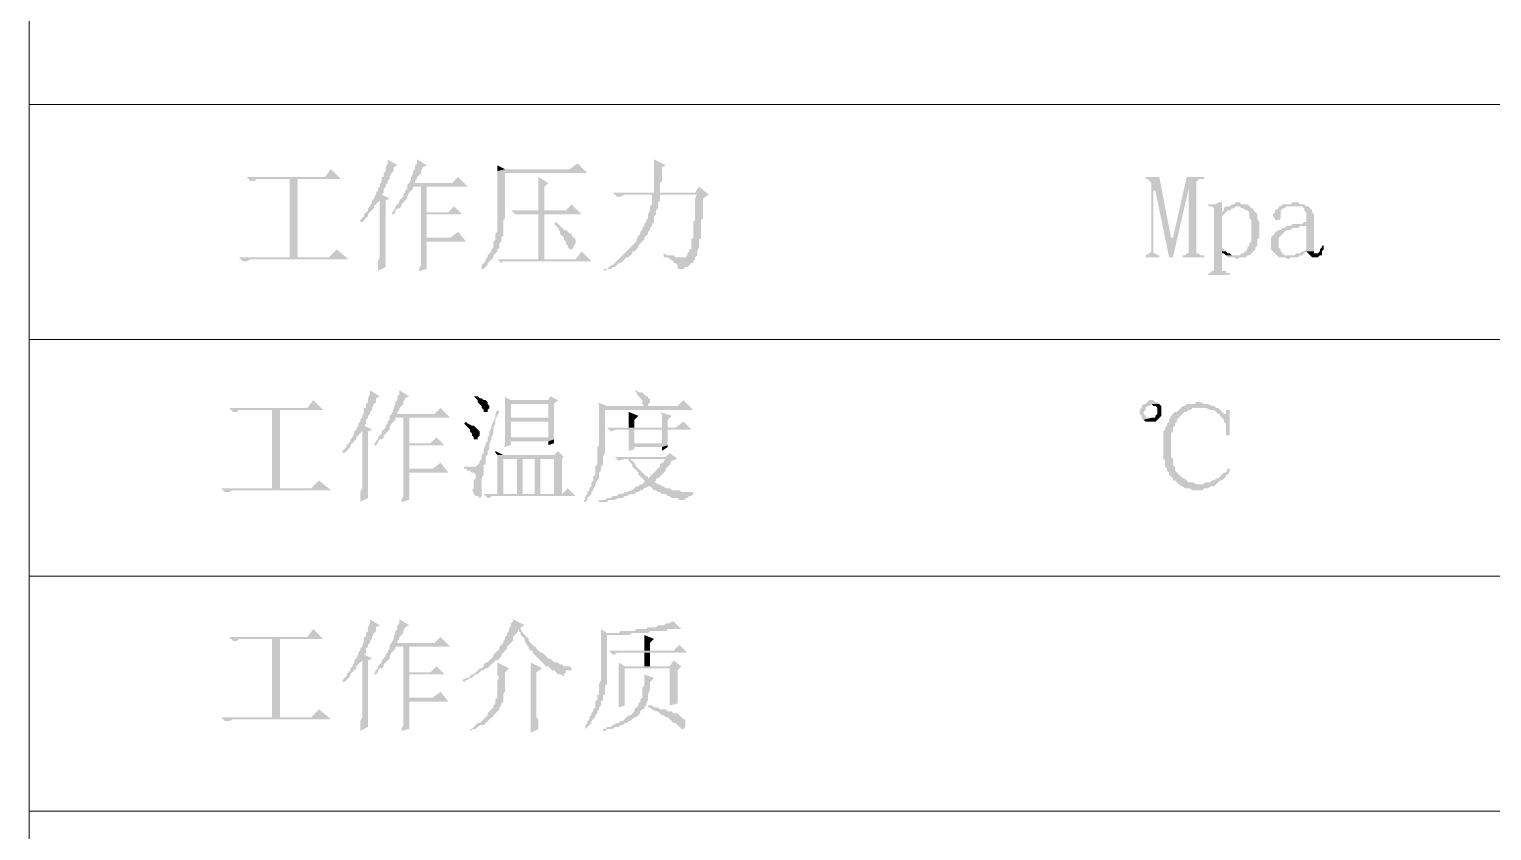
# Model space of a CAD drawing. Header units: millimetres. Extents: x 6 to 291, y 3 to 207.
# Drawn here: x 215.05 to 246.67, y 171.96 to 189.29 of the extents above; entities that cross this region are included whole.
import ezdxf

# ---------------------------------------------------------------- set-up
doc = ezdxf.new("R2010")
doc.units = ezdxf.units.MM

msp = doc.modelspace()

# ---------------------------------------------------------------- hatches: boundary and pattern name
at = {"true_color": 0x00b8b8}
h = msp.add_hatch(color=132, dxfattribs=at)
h.dxf.hatch_style = 2
h.paths.add_polyline_path([(221.572526, 186.266667), (221.445526, 186.097333), (219.752192, 186.097333), (219.836859, 186.012667), (219.921526, 186.012667), (219.963859, 186.055), (221.784192, 186.055)])
h = msp.add_hatch(color=132, dxfattribs=at)
h.dxf.hatch_style = 2
h.paths.add_polyline_path([(222.800192, 186.478333), (222.800192, 186.393667), (222.757859, 186.309), (222.757859, 186.224333), (222.715526, 186.182), (222.715526, 186.097333), (222.673192, 186.097333), (222.673192, 186.012667), (222.630859, 185.928), (222.630859, 185.885667), (222.588526, 185.843333), (222.588526, 185.801), (222.546192, 185.758667), (222.546192, 185.716333), (222.503859, 185.631667), (222.630859, 185.589333), (222.630859, 184.615667), (222.630859, 184.361667), (222.588526, 184.277), (222.588526, 184.065333), (222.757859, 184.15), (222.757859, 185.589333), (222.842526, 185.631667), (222.673192, 185.716333), (222.715526, 185.758667), (222.715526, 185.843333), (222.757859, 185.885667), (222.757859, 185.928), (222.800192, 185.970333), (222.800192, 186.012667), (222.842526, 186.055), (222.842526, 186.097333), (222.884859, 186.182), (222.927192, 186.224333), (222.927192, 186.309), (223.011859, 186.351333)])
h = msp.add_hatch(color=132, dxfattribs=at)
h.dxf.hatch_style = 2
h.paths.add_polyline_path([(223.435192, 186.478333), (223.435192, 186.393667), (223.392859, 186.351333), (223.392859, 186.266667), (223.350526, 186.224333), (223.350526, 186.182), (223.308192, 186.097333), (223.308192, 186.055), (223.265859, 185.970333), (223.223526, 185.928), (223.392859, 185.970333), (223.392859, 186.012667), (223.435192, 186.055), (223.435192, 186.097333), (223.477526, 186.139667), (223.519859, 186.182), (223.519859, 186.224333), (223.562192, 186.309), (223.646859, 186.351333)])
h = msp.add_hatch(color=132, dxfattribs=at)
h.dxf.hatch_style = 2
h.paths.add_polyline_path([(226.906526, 186.393667), (226.737192, 186.266667), (225.340192, 186.266667), (225.170859, 186.224333), (225.170859, 184.912), (225.128526, 184.869667), (225.128526, 184.742667), (225.086192, 184.700333), (225.086192, 184.573333), (225.043859, 184.531), (225.043859, 184.488667), (225.001526, 184.446333), (224.959192, 184.404), (224.959192, 184.361667), (224.916859, 184.319333), (224.916859, 184.277), (224.874526, 184.234667), (224.832192, 184.192333), (224.832192, 184.107667), (224.874526, 184.107667), (224.916859, 184.15), (224.959192, 184.192333), (224.959192, 184.234667), (225.001526, 184.277), (225.043859, 184.319333), (225.086192, 184.361667), (225.086192, 184.404), (225.128526, 184.446333), (225.170859, 184.488667), (225.170859, 184.531), (225.213192, 184.573333), (225.213192, 184.658), (225.255526, 184.700333), (225.255526, 184.785), (225.297859, 184.827333), (225.297859, 185.166), (225.340192, 185.208333), (225.340192, 186.182), (227.118192, 186.182)])
h = msp.add_hatch(color=132, dxfattribs=at)
h.dxf.hatch_style = 2
h.paths.add_polyline_path([(225.170859, 186.351333), (225.170859, 186.224333), (225.340192, 186.266667)])
h = msp.add_hatch(color=132, dxfattribs=at)
h.dxf.hatch_style = 2
h.paths.add_polyline_path([(228.557526, 186.478333), (228.557526, 185.758667), (228.684526, 185.758667), (228.684526, 185.970333), (228.726859, 186.012667), (228.726859, 186.309), (228.811526, 186.351333)])
h = msp.add_hatch(color=132, dxfattribs=at)
h.dxf.hatch_style = 2
h.paths.add_polyline_path([(220.852859, 184.361667), (220.852859, 186.055), (220.683526, 186.055), (220.683526, 184.361667)])
h = msp.add_hatch(color=132, dxfattribs=at)
h.dxf.hatch_style = 2
h.paths.add_polyline_path([(224.324192, 186.097333), (224.197192, 185.970333), (223.392859, 185.970333), (223.223526, 185.928), (223.223526, 185.843333), (223.181192, 185.801), (223.181192, 185.758667), (223.138859, 185.716333), (223.138859, 185.674), (223.096526, 185.631667), (223.054192, 185.589333), (223.054192, 185.547), (223.011859, 185.504667), (222.969526, 185.462333), (222.969526, 185.42), (222.927192, 185.377667), (222.884859, 185.293), (222.927192, 185.293), (222.969526, 185.335333), (222.969526, 185.377667), (223.011859, 185.42), (223.054192, 185.42), (223.096526, 185.462333), (223.096526, 185.504667), (223.138859, 185.547), (223.181192, 185.589333), (223.223526, 185.631667), (223.223526, 185.674), (223.265859, 185.758667), (223.308192, 185.801), (223.350526, 185.843333), (223.350526, 185.885667), (224.535859, 185.885667)])
h = msp.add_hatch(color=132, dxfattribs=at)
h.dxf.hatch_style = 2
h.paths.add_polyline_path([(223.646859, 185.885667), (223.519859, 185.885667), (223.519859, 184.192333), (223.477526, 184.107667), (223.477526, 184.065333), (223.646859, 184.107667), (223.646859, 184.700333), (224.493526, 184.700333), (223.646859, 184.785), (223.646859, 185.293), (224.408859, 185.293), (223.646859, 185.335333)])
h = msp.add_hatch(color=132, dxfattribs=at)
h.dxf.hatch_style = 2
h.paths.add_polyline_path([(226.059859, 186.097333), (226.059859, 185.377667), (226.186859, 185.377667), (226.186859, 185.885667), (226.271526, 185.970333)])
h = msp.add_hatch(color=132, dxfattribs=at)
h.dxf.hatch_style = 2
h.paths.add_polyline_path([(229.531192, 185.885667), (229.446526, 185.758667), (227.668526, 185.758667), (227.753192, 185.674), (227.837859, 185.674), (227.922526, 185.716333), (229.742859, 185.716333)])
h = msp.add_hatch(color=132, dxfattribs=at)
h.dxf.hatch_style = 2
h.paths.add_polyline_path([(239.479526, 186.097333), (239.183192, 186.097333), (239.183192, 186.055), (239.225526, 186.055), (239.267859, 186.012667), (239.310192, 185.970333), (239.394859, 185.801), (239.691192, 184.361667), (239.733526, 184.785)])
h = msp.add_hatch(color=132, dxfattribs=at)
h.dxf.hatch_style = 2
h.paths.add_polyline_path([(239.310192, 185.970333), (239.310192, 184.488667), (239.267859, 184.446333), (239.183192, 184.404), (239.183192, 184.361667), (239.479526, 184.361667), (239.479526, 184.404), (239.437192, 184.404), (239.394859, 184.446333), (239.352526, 184.446333), (239.352526, 185.801), (239.394859, 185.801)])
h = msp.add_hatch(color=132, dxfattribs=at)
h.dxf.hatch_style = 2
h.paths.add_polyline_path([(240.453192, 186.097333), (240.072192, 186.097333), (239.775859, 184.785), (239.733526, 184.785), (239.691192, 184.361667), (239.775859, 184.361667), (240.114526, 185.843333), (240.283859, 185.970333), (240.283859, 186.012667), (240.326192, 186.012667), (240.326192, 186.055), (240.453192, 186.055)])
h = msp.add_hatch(color=132, dxfattribs=at)
h.dxf.hatch_style = 2
h.paths.add_polyline_path([(240.283859, 185.970333), (240.114526, 185.843333), (240.114526, 184.488667), (240.114526, 184.446333), (240.072192, 184.446333), (240.029859, 184.404), (239.987526, 184.404), (239.987526, 184.361667), (240.453192, 184.361667), (240.453192, 184.404), (240.368526, 184.404), (240.326192, 184.446333), (240.283859, 184.446333), (240.283859, 184.488667)])
h = msp.add_hatch(color=132, dxfattribs=at)
h.dxf.hatch_style = 2
h.paths.add_polyline_path([(222.503859, 185.631667), (222.461526, 185.589333), (222.461526, 185.547), (222.419192, 185.462333), (222.376859, 185.42), (222.376859, 185.377667), (222.334526, 185.335333), (222.292192, 185.293), (222.292192, 185.250667), (222.249859, 185.208333), (222.207526, 185.166), (222.207526, 185.123667), (222.249859, 185.123667), (222.292192, 185.166), (222.334526, 185.208333), (222.376859, 185.250667), (222.376859, 185.293), (222.419192, 185.335333), (222.461526, 185.377667), (222.503859, 185.42), (222.503859, 185.462333), (222.546192, 185.504667), (222.588526, 185.547), (222.630859, 185.589333)])
h = msp.add_hatch(color=132, dxfattribs=at)
h.dxf.hatch_style = 2
h.paths.add_polyline_path([(228.515192, 185.716333), (228.515192, 185.504667), (228.472859, 185.462333), (228.472859, 185.377667), (228.430526, 185.293), (228.430526, 185.208333), (228.388192, 185.166), (228.388192, 185.123667), (228.345859, 185.081333), (228.345859, 185.039), (228.303526, 184.996667), (228.303526, 184.954333), (228.261192, 184.912), (228.261192, 184.869667), (228.218859, 184.827333), (228.176526, 184.742667), (228.176526, 184.700333), (228.134192, 184.658), (228.091859, 184.615667), (228.049526, 184.573333), (228.007192, 184.531), (227.964859, 184.488667), (227.922526, 184.446333), (227.880192, 184.404), (227.837859, 184.361667), (227.795526, 184.319333), (227.753192, 184.277), (227.710859, 184.234667), (227.668526, 184.192333), (227.626192, 184.192333), (227.583859, 184.15), (227.541526, 184.107667), (227.456859, 184.107667), (227.499192, 184.065333), (227.541526, 184.107667), (227.626192, 184.107667), (227.668526, 184.15), (227.710859, 184.15), (227.753192, 184.192333), (227.795526, 184.234667), (227.837859, 184.234667), (227.880192, 184.277), (227.922526, 184.319333), (227.964859, 184.361667), (228.007192, 184.361667), (228.049526, 184.404), (228.091859, 184.446333), (228.091859, 184.488667), (228.134192, 184.488667), (228.176526, 184.531), (228.218859, 184.573333), (228.218859, 184.615667), (228.261192, 184.658), (228.303526, 184.700333), (228.345859, 184.742667), (228.345859, 184.785), (228.388192, 184.827333), (228.430526, 184.869667), (228.430526, 184.912), (228.472859, 184.954333), (228.472859, 184.996667), (228.515192, 185.039), (228.515192, 185.081333), (228.557526, 185.123667), (228.557526, 185.250667), (228.599859, 185.293), (228.599859, 185.377667), (228.642192, 185.42), (228.642192, 185.547), (228.684526, 185.589333), (228.684526, 185.716333), (229.488859, 185.716333)])
h = msp.add_hatch(color=132, dxfattribs=at)
h.dxf.hatch_style = 2
h.paths.add_polyline_path([(229.742859, 185.716333), (228.515192, 185.716333), (229.488859, 185.716333), (229.446526, 185.631667), (229.446526, 185.166), (229.404192, 185.123667), (229.404192, 184.785), (229.361859, 184.742667), (229.361859, 184.615667), (229.361859, 184.531), (229.319526, 184.531), (229.319526, 184.488667), (229.277192, 184.446333), (229.277192, 184.404), (229.234859, 184.361667), (229.192526, 184.361667), (229.446526, 184.361667), (229.488859, 184.404), (229.488859, 184.488667), (229.531192, 184.573333), (229.531192, 184.658), (229.531192, 184.742667), (229.573526, 184.785), (229.573526, 185.166), (229.615859, 185.208333), (229.615859, 185.631667)])
h = msp.add_hatch(color=132, dxfattribs=at)
h.dxf.hatch_style = 2
h.paths.add_polyline_path([(224.239526, 185.462333), (224.112526, 185.335333), (223.646859, 185.335333), (224.408859, 185.293)])
h = msp.add_hatch(color=132, dxfattribs=at)
h.dxf.hatch_style = 2
h.paths.add_polyline_path([(226.779526, 185.504667), (226.652526, 185.377667), (225.467192, 185.377667), (225.551859, 185.293), (226.991192, 185.293)])
h = msp.add_hatch(color=132, dxfattribs=at)
h.dxf.hatch_style = 2
h.paths.add_polyline_path([(226.186859, 184.319333), (226.186859, 185.293), (226.059859, 185.293), (226.059859, 184.319333)])
h = msp.add_hatch(color=132, dxfattribs=at)
h.dxf.hatch_style = 2
h.paths.add_polyline_path([(240.834192, 185.547), (240.749526, 185.547), (240.707192, 185.504667), (240.537859, 185.504667), (240.537859, 185.462333), (240.622526, 185.462333), (240.664859, 185.42), (240.664859, 184.065333), (240.622526, 184.065333), (240.580192, 184.023), (240.537859, 184.023), (240.537859, 183.980667), (241.003526, 183.980667), (241.003526, 184.023), (240.918859, 184.023), (240.918859, 184.065333), (240.834192, 184.065333), (240.834192, 184.488667), (240.918859, 184.488667), (240.876526, 184.531), (240.834192, 184.573333), (240.834192, 185.250667), (240.876526, 185.293), (240.834192, 185.335333)])
h = msp.add_hatch(color=132, dxfattribs=at)
h.dxf.hatch_style = 2
h.paths.add_polyline_path([(241.172859, 185.547), (241.130526, 185.547), (241.088192, 185.504667), (241.045859, 185.504667), (241.003526, 185.462333), (240.918859, 185.462333), (240.876526, 185.42), (240.876526, 185.377667), (240.834192, 185.335333), (240.876526, 185.293), (240.918859, 185.335333), (240.961192, 185.377667), (241.003526, 185.377667), (241.045859, 185.42), (241.088192, 185.42), (241.130526, 185.462333), (241.426859, 185.462333), (241.384526, 185.504667), (241.257526, 185.504667), (241.215192, 185.547)])
h = msp.add_hatch(color=132, dxfattribs=at)
h.dxf.hatch_style = 2
h.paths.add_polyline_path([(241.426859, 185.462333), (241.172859, 185.462333), (241.215192, 185.462333), (241.257526, 185.42), (241.299859, 185.42), (241.342192, 185.377667), (241.384526, 185.377667), (241.426859, 185.335333), (241.426859, 185.208333), (241.469192, 185.166), (241.469192, 184.700333), (241.426859, 184.658), (241.426859, 184.615667), (241.384526, 184.573333), (241.384526, 184.531), (241.342192, 184.488667), (241.299859, 184.446333), (241.257526, 184.446333), (241.215192, 184.404), (240.918859, 184.404), (240.961192, 184.361667), (241.088192, 184.361667), (241.172859, 184.319333), (241.215192, 184.361667), (241.342192, 184.361667), (241.384526, 184.404), (241.426859, 184.404), (241.469192, 184.446333), (241.511526, 184.488667), (241.553859, 184.531), (241.553859, 184.573333), (241.596192, 184.615667), (241.596192, 184.742667), (241.638526, 184.785), (241.638526, 184.954333), (241.638526, 185.123667), (241.596192, 185.208333), (241.596192, 185.293), (241.553859, 185.335333), (241.511526, 185.377667), (241.511526, 185.42), (241.469192, 185.42)])
h = msp.add_hatch(color=132, dxfattribs=at)
h.dxf.hatch_style = 2
h.paths.add_polyline_path([(242.104192, 185.462333), (242.061859, 185.462333), (242.061859, 185.42), (241.977192, 185.377667), (241.977192, 185.335333), (241.934859, 185.293), (241.934859, 185.250667), (241.977192, 185.208333), (241.977192, 185.166), (242.061859, 185.166), (242.104192, 185.208333), (242.104192, 185.377667), (242.146526, 185.42), (242.188859, 185.42), (242.231192, 185.462333), (242.400526, 185.462333)])
h = msp.add_hatch(color=132, dxfattribs=at)
h.dxf.hatch_style = 2
h.paths.add_polyline_path([(242.400526, 185.547), (242.358192, 185.547), (242.315859, 185.504667), (242.146526, 185.504667), (242.104192, 185.462333), (242.569859, 185.462333), (242.612192, 185.42), (242.612192, 185.377667), (242.654526, 185.335333), (242.654526, 185.123667), (242.612192, 185.123667), (242.569859, 185.081333), (242.358192, 185.081333), (242.315859, 185.039), (242.654526, 185.039), (242.654526, 184.531), (242.612192, 184.488667), (242.569859, 184.488667), (242.527526, 184.446333), (242.442859, 184.446333), (242.400526, 184.404), (242.273526, 184.404), (242.569859, 184.404), (242.612192, 184.446333), (242.654526, 184.488667), (242.823859, 184.488667), (242.823859, 185.250667), (242.823859, 185.293), (242.781526, 185.335333), (242.781526, 185.377667), (242.739192, 185.42), (242.696859, 185.462333), (242.654526, 185.462333), (242.612192, 185.504667), (242.527526, 185.504667), (242.485192, 185.547)])
h = msp.add_hatch(color=132, dxfattribs=at)
h.dxf.hatch_style = 2
h.paths.add_polyline_path([(226.440859, 185.123667), (226.398526, 185.081333), (226.440859, 185.039), (226.483192, 184.996667), (226.525526, 184.912), (226.525526, 184.869667), (226.567859, 184.827333), (226.610192, 184.785), (226.610192, 184.742667), (226.652526, 184.700333), (226.652526, 184.658), (226.694859, 184.615667), (226.694859, 184.573333), (226.737192, 184.531), (226.779526, 184.531), (226.821859, 184.573333), (226.821859, 184.615667), (226.864192, 184.658), (226.864192, 184.742667), (226.821859, 184.785), (226.779526, 184.827333), (226.779526, 184.869667), (226.737192, 184.869667), (226.694859, 184.912), (226.652526, 184.954333), (226.610192, 184.954333), (226.567859, 184.996667), (226.525526, 185.039), (226.483192, 185.081333)])
h = msp.add_hatch(color=132, dxfattribs=at)
h.dxf.hatch_style = 2
h.paths.add_polyline_path([(242.315859, 185.039), (242.231192, 185.039), (242.188859, 184.996667), (242.146526, 184.996667), (242.104192, 184.954333), (242.061859, 184.954333), (242.019526, 184.912), (241.977192, 184.912), (241.977192, 184.869667), (241.934859, 184.827333), (241.892526, 184.785), (241.892526, 184.615667), (241.892526, 184.531), (241.934859, 184.488667), (241.977192, 184.446333), (242.019526, 184.404), (242.061859, 184.361667), (242.188859, 184.361667), (242.273526, 184.319333), (242.315859, 184.361667), (242.485192, 184.361667), (242.527526, 184.404), (242.188859, 184.404), (242.146526, 184.446333), (242.104192, 184.488667), (242.104192, 184.531), (242.061859, 184.573333), (242.061859, 184.785), (242.104192, 184.827333), (242.146526, 184.869667), (242.188859, 184.912), (242.231192, 184.954333), (242.315859, 184.954333), (242.358192, 184.996667), (242.485192, 184.996667), (242.527526, 185.039), (242.654526, 185.039)])
h = msp.add_hatch(color=132, dxfattribs=at)
h.dxf.hatch_style = 2
h.paths.add_polyline_path([(224.324192, 184.912), (224.154859, 184.785), (223.646859, 184.785), (224.493526, 184.700333)])
h = msp.add_hatch(color=132, dxfattribs=at)
h.dxf.hatch_style = 2
h.paths.add_polyline_path([(221.699526, 184.531), (221.530192, 184.361667), (219.582859, 184.361667), (219.667526, 184.277), (219.752192, 184.277), (219.836859, 184.319333), (221.953526, 184.319333)])
h = msp.add_hatch(color=132, dxfattribs=at)
h.dxf.hatch_style = 2
h.paths.add_polyline_path([(226.991192, 184.488667), (226.864192, 184.319333), (225.170859, 184.319333), (225.255526, 184.234667), (225.297859, 184.277), (227.202859, 184.277)])
h = msp.add_hatch(color=132, dxfattribs=at)
h.dxf.hatch_style = 2
h.paths.add_polyline_path([(228.769192, 184.446333), (228.769192, 184.361667), (228.853859, 184.361667), (228.896192, 184.319333), (228.980859, 184.277), (228.980859, 184.234667), (229.023192, 184.234667), (229.065526, 184.192333), (229.065526, 184.107667), (229.192526, 184.107667), (229.234859, 184.15), (229.277192, 184.15), (229.319526, 184.192333), (229.361859, 184.234667), (229.404192, 184.234667), (229.404192, 184.277), (229.446526, 184.319333), (229.446526, 184.361667), (229.023192, 184.361667), (228.980859, 184.404), (228.853859, 184.404)])
h = msp.add_hatch(color=132, dxfattribs=at)
h.dxf.hatch_style = 2
h.paths.add_polyline_path([(240.918859, 184.488667), (240.834192, 184.488667), (240.834192, 184.446333), (240.876526, 184.446333), (240.918859, 184.404), (241.130526, 184.404), (241.045859, 184.404), (241.003526, 184.446333), (240.961192, 184.446333)])
h = msp.add_hatch(color=132, dxfattribs=at)
h.dxf.hatch_style = 2
h.paths.add_polyline_path([(242.823859, 184.488667), (242.654526, 184.488667), (242.696859, 184.446333), (242.866192, 184.446333), (242.823859, 184.446333)])
h = msp.add_hatch(color=132, dxfattribs=at)
h.dxf.hatch_style = 2
h.paths.add_polyline_path([(243.035526, 184.615667), (242.993192, 184.615667), (242.993192, 184.573333), (242.950859, 184.531), (242.950859, 184.488667), (242.908526, 184.446333), (242.696859, 184.446333), (242.739192, 184.404), (242.781526, 184.361667), (242.908526, 184.361667), (242.950859, 184.404), (242.993192, 184.404), (242.993192, 184.488667), (243.035526, 184.531)])
h = msp.add_hatch(color=132, dxfattribs=at)
h.dxf.hatch_style = 2
h.paths.add_polyline_path([(222.419192, 181.483), (222.419192, 181.398333), (222.376859, 181.313667), (222.376859, 181.229), (222.334526, 181.186667), (222.334526, 181.102), (222.292192, 181.102), (222.292192, 181.017333), (222.249859, 180.932667), (222.249859, 180.890333), (222.207526, 180.848), (222.207526, 180.805667), (222.165192, 180.763333), (222.165192, 180.721), (222.122859, 180.636333), (222.249859, 180.594), (222.249859, 179.620333), (222.249859, 179.366333), (222.207526, 179.281667), (222.207526, 179.07), (222.376859, 179.154667), (222.376859, 180.594), (222.461526, 180.636333), (222.292192, 180.721), (222.334526, 180.763333), (222.334526, 180.848), (222.376859, 180.890333), (222.376859, 180.932667), (222.419192, 180.975), (222.419192, 181.017333), (222.461526, 181.059667), (222.461526, 181.102), (222.503859, 181.186667), (222.546192, 181.229), (222.546192, 181.313667), (222.630859, 181.356)])
h = msp.add_hatch(color=132, dxfattribs=at)
h.dxf.hatch_style = 2
h.paths.add_polyline_path([(223.054192, 181.483), (223.054192, 181.398333), (223.011859, 181.356), (223.011859, 181.271333), (222.969526, 181.229), (222.969526, 181.186667), (222.927192, 181.102), (222.927192, 181.059667), (222.884859, 180.975), (222.842526, 180.932667), (223.011859, 180.975), (223.011859, 181.017333), (223.054192, 181.059667), (223.054192, 181.102), (223.096526, 181.144333), (223.138859, 181.186667), (223.138859, 181.229), (223.181192, 181.313667), (223.265859, 181.356)])
h = msp.add_hatch(color=132, dxfattribs=at)
h.dxf.hatch_style = 2
h.paths.add_polyline_path([(228.176526, 181.483), (228.134192, 181.483), (228.176526, 181.440667), (228.218859, 181.356), (228.261192, 181.313667), (228.303526, 181.271333), (228.303526, 181.186667), (228.345859, 181.144333), (227.541526, 181.144333), (228.430526, 181.144333), (228.430526, 181.186667), (228.472859, 181.229), (228.472859, 181.313667), (228.430526, 181.313667), (228.430526, 181.356), (228.388192, 181.356), (228.345859, 181.398333), (228.303526, 181.440667), (228.218859, 181.440667)])
h = msp.add_hatch(color=132, dxfattribs=at)
h.dxf.hatch_style = 2
h.paths.add_polyline_path([(221.191526, 181.271333), (221.064526, 181.102), (219.371192, 181.102), (219.455859, 181.017333), (219.540526, 181.017333), (219.582859, 181.059667), (221.403192, 181.059667)])
h = msp.add_hatch(color=132, dxfattribs=at)
h.dxf.hatch_style = 2
h.paths.add_polyline_path([(224.662859, 181.356), (224.705192, 181.313667), (224.747526, 181.271333), (224.747526, 181.229), (224.789859, 181.186667), (224.832192, 181.144333), (224.832192, 181.102), (224.874526, 181.059667), (224.874526, 181.017333), (224.959192, 181.017333), (224.959192, 181.059667), (225.001526, 181.102), (225.001526, 181.144333), (224.959192, 181.186667), (224.959192, 181.229), (224.916859, 181.271333), (224.874526, 181.271333), (224.832192, 181.313667), (224.789859, 181.313667), (224.747526, 181.356)])
h = msp.add_hatch(color=132, dxfattribs=at)
h.dxf.hatch_style = 2
h.paths.add_polyline_path([(225.297859, 181.356), (225.340192, 181.356), (225.340192, 181.229), (226.271526, 181.186667), (226.271526, 180.890333), (225.467192, 180.890333), (226.398526, 180.848), (226.398526, 181.186667), (226.483192, 181.271333), (225.467192, 181.271333)])
h = msp.add_hatch(color=132, dxfattribs=at)
h.dxf.hatch_style = 2
h.paths.add_polyline_path([(225.340192, 181.229), (225.340192, 180.848), (226.271526, 180.805667), (226.271526, 180.467), (225.467192, 180.467), (226.398526, 180.424667), (226.398526, 180.848), (225.467192, 180.890333), (225.467192, 181.186667), (226.271526, 181.186667)])
h = msp.add_hatch(color=132, dxfattribs=at)
h.dxf.hatch_style = 2
h.paths.add_polyline_path([(226.313859, 181.356), (226.271526, 181.271333), (225.467192, 181.271333), (226.483192, 181.271333)])
h = msp.add_hatch(color=132, dxfattribs=at)
h.dxf.hatch_style = 2
h.paths.add_polyline_path([(229.192526, 181.271333), (229.065526, 181.144333), (228.388192, 181.144333), (227.372192, 181.102), (227.372192, 180.636333), (227.372192, 180.297667), (227.329859, 180.255333), (227.329859, 179.874333), (227.287526, 179.832), (227.287526, 179.662667), (227.245192, 179.620333), (227.245192, 179.535667), (227.202859, 179.493333), (227.202859, 179.408667), (227.160526, 179.366333), (227.160526, 179.324), (227.118192, 179.281667), (227.118192, 179.239333), (227.075859, 179.197), (227.075859, 179.154667), (227.033526, 179.07), (227.075859, 179.07), (227.118192, 179.112333), (227.118192, 179.154667), (227.160526, 179.197), (227.202859, 179.239333), (227.202859, 179.281667), (227.245192, 179.324), (227.245192, 179.366333), (227.287526, 179.408667), (227.287526, 179.451), (227.329859, 179.535667), (227.372192, 179.578), (227.372192, 179.705), (227.414526, 179.747333), (227.414526, 179.832), (227.456859, 179.874333), (227.456859, 180.043667), (227.499192, 180.128333), (227.499192, 181.059667), (229.404192, 181.059667)])
h = msp.add_hatch(color=132, dxfattribs=at)
h.dxf.hatch_style = 2
h.paths.add_polyline_path([(227.329859, 181.229), (227.372192, 181.186667), (227.372192, 181.102), (228.388192, 181.144333), (227.541526, 181.144333)])
h = msp.add_hatch(color=132, dxfattribs=at)
h.dxf.hatch_style = 2
h.paths.add_polyline_path([(239.310192, 181.271333), (239.267859, 181.271333), (239.225526, 181.229), (239.183192, 181.186667), (239.140859, 181.186667), (239.098526, 181.144333), (239.098526, 181.102), (239.056192, 181.059667), (239.056192, 180.975), (239.098526, 180.932667), (239.098526, 180.890333), (239.140859, 180.848), (239.310192, 180.890333), (239.183192, 180.890333), (239.183192, 180.932667), (239.140859, 180.975), (239.140859, 181.017333), (239.183192, 181.059667), (239.183192, 181.102), (239.225526, 181.144333), (239.267859, 181.144333), (239.310192, 181.186667), (239.479526, 181.186667), (239.437192, 181.229), (239.394859, 181.229), (239.352526, 181.271333)])
h = msp.add_hatch(color=132, dxfattribs=at)
h.dxf.hatch_style = 2
h.paths.add_polyline_path([(239.479526, 181.186667), (239.310192, 181.186667), (239.352526, 181.144333), (239.394859, 181.144333), (239.437192, 181.102), (239.437192, 181.017333), (239.437192, 180.975), (239.394859, 180.932667), (239.394859, 180.890333), (239.310192, 180.890333), (239.140859, 180.848), (239.183192, 180.805667), (239.394859, 180.805667), (239.437192, 180.848), (239.479526, 180.890333), (239.521859, 180.932667), (239.521859, 180.975), (239.521859, 181.144333)])
h = msp.add_hatch(color=132, dxfattribs=at)
h.dxf.hatch_style = 2
h.paths.add_polyline_path([(240.326192, 181.229), (240.283859, 181.229), (240.241526, 181.186667), (240.072192, 181.186667), (240.029859, 181.144333), (239.987526, 181.144333), (239.945192, 181.102), (239.902859, 181.059667), (239.860526, 181.017333), (239.818192, 181.017333), (239.775859, 180.975), (239.733526, 180.932667), (239.691192, 180.848), (239.691192, 180.805667), (239.648859, 180.763333), (239.648859, 180.721), (239.606526, 180.678667), (239.606526, 180.636333), (239.564192, 180.594), (239.564192, 180.001333), (239.606526, 179.959), (239.606526, 179.832), (239.648859, 179.789667), (239.648859, 179.747333), (239.691192, 179.705), (239.691192, 179.662667), (239.733526, 179.620333), (239.775859, 179.578), (239.775859, 179.535667), (239.818192, 179.535667), (239.860526, 179.493333), (239.902859, 179.451), (239.945192, 179.408667), (239.987526, 179.408667), (240.029859, 179.366333), (240.114526, 179.366333), (240.199192, 179.324), (240.410859, 179.324), (240.453192, 179.366333), (240.537859, 179.366333), (240.580192, 179.408667), (240.664859, 179.408667), (240.707192, 179.451), (240.283859, 179.451), (240.199192, 179.493333), (240.114526, 179.493333), (240.072192, 179.535667), (240.029859, 179.578), (239.987526, 179.578), (239.945192, 179.620333), (239.902859, 179.662667), (239.860526, 179.705), (239.818192, 179.747333), (239.818192, 179.832), (239.775859, 179.874333), (239.775859, 180.001333), (239.733526, 180.043667), (239.733526, 180.297667), (239.733526, 180.551667), (239.775859, 180.594), (239.775859, 180.678667), (239.818192, 180.721), (239.818192, 180.763333), (239.860526, 180.805667), (239.860526, 180.848), (239.902859, 180.890333), (239.945192, 180.932667), (239.987526, 180.975), (240.029859, 181.017333), (240.072192, 181.017333), (240.114526, 181.059667), (240.156859, 181.059667), (240.199192, 181.102), (240.707192, 181.102), (240.664859, 181.144333), (240.622526, 181.144333), (240.537859, 181.186667), (240.453192, 181.186667), (240.368526, 181.229)])
h = msp.add_hatch(color=132, dxfattribs=at)
h.dxf.hatch_style = 2
h.paths.add_polyline_path([(220.471859, 179.366333), (220.471859, 181.059667), (220.302526, 181.059667), (220.302526, 179.366333)])
h = msp.add_hatch(color=132, dxfattribs=at)
h.dxf.hatch_style = 2
h.paths.add_polyline_path([(223.943192, 181.102), (223.816192, 180.975), (223.011859, 180.975), (222.842526, 180.932667), (222.842526, 180.848), (222.800192, 180.805667), (222.800192, 180.763333), (222.757859, 180.721), (222.757859, 180.678667), (222.715526, 180.636333), (222.673192, 180.594), (222.673192, 180.551667), (222.630859, 180.509333), (222.588526, 180.467), (222.588526, 180.424667), (222.546192, 180.382333), (222.503859, 180.297667), (222.546192, 180.297667), (222.588526, 180.34), (222.588526, 180.382333), (222.630859, 180.424667), (222.673192, 180.424667), (222.715526, 180.467), (222.715526, 180.509333), (222.757859, 180.551667), (222.800192, 180.594), (222.842526, 180.636333), (222.842526, 180.678667), (222.884859, 180.763333), (222.927192, 180.805667), (222.969526, 180.848), (222.969526, 180.890333), (224.154859, 180.890333)])
h = msp.add_hatch(color=132, dxfattribs=at)
h.dxf.hatch_style = 2
h.paths.add_polyline_path([(223.265859, 180.890333), (223.138859, 180.890333), (223.138859, 179.197), (223.096526, 179.112333), (223.096526, 179.07), (223.265859, 179.112333), (223.265859, 179.705), (224.112526, 179.705), (223.265859, 179.789667), (223.265859, 180.297667), (224.027859, 180.297667), (223.265859, 180.34)])
h = msp.add_hatch(color=132, dxfattribs=at)
h.dxf.hatch_style = 2
h.paths.add_polyline_path([(225.170859, 181.059667), (225.128526, 180.975), (225.128526, 180.890333), (225.086192, 180.805667), (225.043859, 180.721), (225.043859, 180.678667), (225.001526, 180.594), (225.001526, 180.509333), (224.959192, 180.467), (224.959192, 180.382333), (224.916859, 180.34), (224.916859, 180.297667), (224.874526, 180.213), (224.874526, 180.128333), (224.832192, 180.086), (224.832192, 180.043667), (224.832192, 180.001333), (224.789859, 179.959), (224.789859, 179.916667), (224.747526, 179.874333), (224.705192, 179.832), (224.620526, 179.832), (224.874526, 179.832), (224.874526, 179.874333), (224.916859, 179.874333), (224.916859, 180.043667), (224.959192, 180.086), (224.959192, 180.170667), (225.001526, 180.213), (225.001526, 180.34), (225.043859, 180.424667), (225.043859, 180.467), (225.086192, 180.551667), (225.086192, 180.678667), (225.128526, 180.763333), (225.128526, 180.848), (225.170859, 180.932667), (225.213192, 181.017333)])
h = msp.add_hatch(color=132, dxfattribs=at)
h.dxf.hatch_style = 2
h.paths.add_polyline_path([(225.340192, 180.848), (225.340192, 180.297667), (225.297859, 180.255333), (225.467192, 180.297667), (225.467192, 180.382333), (226.271526, 180.382333), (226.398526, 180.424667), (225.467192, 180.467), (225.467192, 180.805667), (226.271526, 180.805667)])
h = msp.add_hatch(color=132, dxfattribs=at)
h.dxf.hatch_style = 2
h.paths.add_polyline_path([(228.684526, 181.017333), (228.726859, 180.975), (228.726859, 180.678667), (228.007192, 180.678667), (228.853859, 180.678667), (228.853859, 180.848), (228.938526, 180.932667)])
h = msp.add_hatch(color=132, dxfattribs=at)
h.dxf.hatch_style = 2
h.paths.add_polyline_path([(228.007192, 181.017333), (228.007192, 180.678667), (228.134192, 180.678667), (228.134192, 180.848), (228.218859, 180.932667)])
h = msp.add_hatch(color=132, dxfattribs=at)
h.dxf.hatch_style = 2
h.paths.add_polyline_path([(240.707192, 181.102), (240.368526, 181.102), (240.495526, 181.102), (240.580192, 181.059667), (240.664859, 181.059667), (240.707192, 181.017333), (240.749526, 180.975), (240.791859, 180.975), (240.791859, 180.932667), (240.918859, 180.932667), (240.918859, 180.975), (240.876526, 180.975), (240.834192, 181.017333), (240.791859, 181.059667), (240.749526, 181.102)])
h = msp.add_hatch(color=132, dxfattribs=at)
h.dxf.hatch_style = 2
h.paths.add_polyline_path([(241.003526, 181.059667), (240.918859, 181.059667), (240.918859, 180.932667), (240.791859, 180.932667), (240.834192, 180.890333), (240.876526, 180.848), (240.876526, 180.805667), (240.918859, 180.763333), (240.918859, 180.509333), (241.003526, 180.509333)])
h = msp.add_hatch(color=132, dxfattribs=at)
h.dxf.hatch_style = 2
h.paths.add_polyline_path([(222.122859, 180.636333), (222.080526, 180.594), (222.080526, 180.551667), (222.038192, 180.467), (221.995859, 180.424667), (221.995859, 180.382333), (221.953526, 180.34), (221.911192, 180.297667), (221.911192, 180.255333), (221.868859, 180.213), (221.826526, 180.170667), (221.826526, 180.128333), (221.868859, 180.128333), (221.911192, 180.170667), (221.953526, 180.213), (221.995859, 180.255333), (221.995859, 180.297667), (222.038192, 180.34), (222.080526, 180.382333), (222.122859, 180.424667), (222.122859, 180.467), (222.165192, 180.509333), (222.207526, 180.551667), (222.249859, 180.594)])
h = msp.add_hatch(color=132, dxfattribs=at)
h.dxf.hatch_style = 2
h.paths.add_polyline_path([(224.493526, 180.805667), (224.451192, 180.763333), (224.493526, 180.721), (224.535859, 180.678667), (224.578192, 180.636333), (224.578192, 180.594), (224.620526, 180.551667), (224.620526, 180.509333), (224.662859, 180.467), (224.662859, 180.424667), (224.747526, 180.424667), (224.747526, 180.467), (224.789859, 180.509333), (224.789859, 180.594), (224.747526, 180.636333), (224.705192, 180.678667), (224.662859, 180.721), (224.620526, 180.721), (224.535859, 180.763333)])
h = msp.add_hatch(color=132, dxfattribs=at)
h.dxf.hatch_style = 2
h.paths.add_polyline_path([(229.192526, 180.805667), (229.023192, 180.678667), (227.541526, 180.678667), (227.626192, 180.594), (227.753192, 180.636333), (229.361859, 180.636333)])
h = msp.add_hatch(color=132, dxfattribs=at)
h.dxf.hatch_style = 2
h.paths.add_polyline_path([(228.134192, 180.636333), (228.007192, 180.636333), (228.007192, 180.170667), (228.134192, 180.213), (228.134192, 180.255333), (228.726859, 180.255333), (228.853859, 180.297667), (228.134192, 180.34)])
h = msp.add_hatch(color=132, dxfattribs=at)
h.dxf.hatch_style = 2
h.paths.add_polyline_path([(228.853859, 180.636333), (228.726859, 180.636333), (228.726859, 180.34), (228.134192, 180.34), (228.853859, 180.297667), (228.853859, 180.551667)])
h = msp.add_hatch(color=132, dxfattribs=at)
h.dxf.hatch_style = 2
h.paths.add_polyline_path([(223.858526, 180.467), (223.731526, 180.34), (223.265859, 180.34), (224.027859, 180.297667)])
h = msp.add_hatch(color=132, dxfattribs=at)
h.dxf.hatch_style = 2
h.paths.add_polyline_path([(226.398526, 180.424667), (226.271526, 180.382333), (226.271526, 180.297667), (226.398526, 180.34), (226.398526, 180.382333)])
h = msp.add_hatch(color=132, dxfattribs=at)
h.dxf.hatch_style = 2
h.paths.add_polyline_path([(228.853859, 180.297667), (228.726859, 180.255333), (228.726859, 180.170667), (228.853859, 180.255333)])
h = msp.add_hatch(color=132, dxfattribs=at)
h.dxf.hatch_style = 2
h.paths.add_polyline_path([(223.943192, 179.916667), (223.773859, 179.789667), (223.265859, 179.789667), (224.112526, 179.705)])
h = msp.add_hatch(color=132, dxfattribs=at)
h.dxf.hatch_style = 2
h.paths.add_polyline_path([(225.128526, 180.170667), (225.128526, 180.128333), (225.170859, 180.086), (225.297859, 180.086)])
h = msp.add_hatch(color=132, dxfattribs=at)
h.dxf.hatch_style = 2
h.paths.add_polyline_path([(226.483192, 180.170667), (226.398526, 180.086), (225.170859, 180.086), (225.170859, 180.043667), (226.398526, 180.001333), (226.398526, 179.239333), (226.567859, 179.239333), (226.567859, 180.001333), (226.610192, 180.043667)])
h = msp.add_hatch(color=132, dxfattribs=at)
h.dxf.hatch_style = 2
h.paths.add_polyline_path([(225.170859, 180.043667), (225.170859, 179.239333), (225.297859, 179.239333), (225.297859, 180.001333), (226.398526, 180.001333)])
h = msp.add_hatch(color=132, dxfattribs=at)
h.dxf.hatch_style = 2
h.paths.add_polyline_path([(225.721192, 180.001333), (225.594192, 180.001333), (225.594192, 179.239333), (225.170859, 179.239333), (225.721192, 179.239333)])
h = msp.add_hatch(color=132, dxfattribs=at)
h.dxf.hatch_style = 2
h.paths.add_polyline_path([(226.102192, 179.239333), (226.102192, 180.001333), (225.975192, 180.001333), (225.975192, 179.239333)])
h = msp.add_hatch(color=132, dxfattribs=at)
h.dxf.hatch_style = 2
h.paths.add_polyline_path([(229.065526, 180.001333), (228.007192, 180.001333), (228.811526, 180.001333), (228.769192, 179.959), (228.769192, 179.916667), (228.726859, 179.916667), (228.684526, 179.874333), (228.684526, 179.832), (228.642192, 179.789667), (228.599859, 179.747333), (228.557526, 179.705), (228.515192, 179.662667), (228.472859, 179.620333), (228.430526, 179.578), (228.303526, 179.578), (228.345859, 179.535667), (228.345859, 179.493333), (228.303526, 179.451), (228.261192, 179.451), (228.218859, 179.408667), (228.176526, 179.408667), (228.134192, 179.366333), (228.091859, 179.324), (228.049526, 179.324), (227.964859, 179.281667), (227.922526, 179.281667), (227.880192, 179.239333), (227.795526, 179.239333), (227.753192, 179.197), (227.668526, 179.197), (227.626192, 179.154667), (227.541526, 179.154667), (227.499192, 179.112333), (227.372192, 179.112333), (227.372192, 179.07), (227.541526, 179.07), (227.583859, 179.112333), (227.710859, 179.112333), (227.795526, 179.154667), (227.880192, 179.154667), (227.922526, 179.197), (227.964859, 179.197), (228.049526, 179.239333), (228.134192, 179.239333), (228.176526, 179.281667), (228.218859, 179.281667), (228.261192, 179.324), (228.303526, 179.324), (228.345859, 179.366333), (228.430526, 179.408667), (228.472859, 179.408667), (228.684526, 179.451), (228.642192, 179.451), (228.599859, 179.493333), (228.557526, 179.493333), (228.599859, 179.535667), (228.599859, 179.578), (228.642192, 179.578), (228.684526, 179.620333), (228.726859, 179.662667), (228.769192, 179.705), (228.811526, 179.747333), (228.811526, 179.789667), (228.853859, 179.832), (228.896192, 179.874333), (228.938526, 179.959)])
h = msp.add_hatch(color=132, dxfattribs=at)
h.dxf.hatch_style = 2
h.paths.add_polyline_path([(228.896192, 180.128333), (228.811526, 180.043667), (227.710859, 180.043667), (227.795526, 179.959), (227.922526, 180.001333), (229.065526, 180.001333)])
h = msp.add_hatch(color=132, dxfattribs=at)
h.dxf.hatch_style = 2
h.paths.add_polyline_path([(228.007192, 180.001333), (228.007192, 179.959), (228.049526, 179.916667), (228.091859, 179.874333), (228.091859, 179.832), (228.134192, 179.789667), (228.176526, 179.747333), (228.218859, 179.705), (228.218859, 179.662667), (228.261192, 179.620333), (228.303526, 179.578), (228.430526, 179.578), (228.430526, 179.620333), (228.388192, 179.620333), (228.345859, 179.662667), (228.303526, 179.705), (228.261192, 179.747333), (228.218859, 179.789667), (228.176526, 179.832), (228.134192, 179.916667), (228.091859, 179.959), (228.049526, 180.001333), (228.811526, 180.001333)])
h = msp.add_hatch(color=132, dxfattribs=at)
h.dxf.hatch_style = 2
h.paths.add_polyline_path([(224.451192, 179.832), (224.451192, 179.789667), (224.493526, 179.789667), (224.535859, 179.747333), (224.578192, 179.747333), (224.620526, 179.705), (224.662859, 179.705), (224.705192, 179.662667), (224.705192, 179.578), (224.662859, 179.535667), (224.662859, 179.451), (224.662859, 179.366333), (224.620526, 179.324), (224.662859, 179.281667), (224.662859, 179.239333), (224.705192, 179.197), (224.747526, 179.197), (224.789859, 179.154667), (224.832192, 179.197), (224.832192, 179.578), (224.874526, 179.662667), (224.874526, 179.789667), (224.874526, 179.832), (224.535859, 179.832)])
h = msp.add_hatch(color=132, dxfattribs=at)
h.dxf.hatch_style = 2
h.paths.add_polyline_path([(241.003526, 179.789667), (240.961192, 179.789667), (240.918859, 179.705), (240.876526, 179.705), (240.834192, 179.662667), (240.791859, 179.620333), (240.749526, 179.578), (240.707192, 179.578), (240.664859, 179.535667), (240.622526, 179.535667), (240.580192, 179.493333), (240.495526, 179.493333), (240.410859, 179.451), (240.368526, 179.451), (240.707192, 179.451), (240.749526, 179.493333), (240.791859, 179.535667), (240.834192, 179.535667), (240.876526, 179.578), (240.918859, 179.620333), (240.918859, 179.662667), (240.961192, 179.662667), (241.003526, 179.747333)])
h = msp.add_hatch(color=132, dxfattribs=at)
h.dxf.hatch_style = 2
h.paths.add_polyline_path([(221.318526, 179.535667), (221.149192, 179.366333), (219.201859, 179.366333), (219.286526, 179.281667), (219.371192, 179.281667), (219.455859, 179.324), (221.572526, 179.324)])
h = msp.add_hatch(color=132, dxfattribs=at)
h.dxf.hatch_style = 2
h.paths.add_polyline_path([(226.694859, 179.366333), (226.567859, 179.239333), (224.874526, 179.239333), (224.959192, 179.154667), (225.001526, 179.154667), (225.043859, 179.197), (226.864192, 179.197)])
h = msp.add_hatch(color=132, dxfattribs=at)
h.dxf.hatch_style = 2
h.paths.add_polyline_path([(228.684526, 179.451), (228.472859, 179.408667), (228.515192, 179.366333), (228.557526, 179.324), (228.599859, 179.324), (228.642192, 179.281667), (228.684526, 179.281667), (228.726859, 179.239333), (228.811526, 179.239333), (228.853859, 179.197), (228.896192, 179.197), (228.938526, 179.154667), (229.065526, 179.154667), (229.107859, 179.112333), (229.234859, 179.112333), (229.234859, 179.154667), (229.277192, 179.154667), (229.319526, 179.197), (229.361859, 179.197), (229.404192, 179.239333), (229.404192, 179.281667), (229.150192, 179.281667), (229.107859, 179.324), (228.938526, 179.324), (228.896192, 179.366333), (228.811526, 179.366333), (228.769192, 179.408667), (228.726859, 179.408667)])
h = msp.add_hatch(color=132, dxfattribs=at)
h.dxf.hatch_style = 2
h.paths.add_polyline_path([(222.419192, 176.53), (222.419192, 176.445333), (222.376859, 176.360667), (222.376859, 176.276), (222.334526, 176.233667), (222.334526, 176.149), (222.292192, 176.149), (222.292192, 176.064333), (222.249859, 175.979667), (222.249859, 175.937333), (222.207526, 175.895), (222.207526, 175.852667), (222.165192, 175.810333), (222.165192, 175.768), (222.122859, 175.683333), (222.249859, 175.641), (222.249859, 174.667333), (222.249859, 174.413333), (222.207526, 174.328667), (222.207526, 174.117), (222.376859, 174.201667), (222.376859, 175.641), (222.461526, 175.683333), (222.292192, 175.768), (222.334526, 175.810333), (222.334526, 175.895), (222.376859, 175.937333), (222.376859, 175.979667), (222.419192, 176.022), (222.419192, 176.064333), (222.461526, 176.106667), (222.461526, 176.149), (222.503859, 176.233667), (222.546192, 176.276), (222.546192, 176.360667), (222.630859, 176.403)])
h = msp.add_hatch(color=132, dxfattribs=at)
h.dxf.hatch_style = 2
h.paths.add_polyline_path([(223.054192, 176.53), (223.054192, 176.445333), (223.011859, 176.403), (223.011859, 176.318333), (222.969526, 176.276), (222.969526, 176.233667), (222.927192, 176.149), (222.927192, 176.106667), (222.884859, 176.022), (222.842526, 175.979667), (223.011859, 176.022), (223.011859, 176.064333), (223.054192, 176.106667), (223.054192, 176.149), (223.096526, 176.191333), (223.138859, 176.233667), (223.138859, 176.276), (223.181192, 176.360667), (223.265859, 176.403)])
h = msp.add_hatch(color=132, dxfattribs=at)
h.dxf.hatch_style = 2
h.paths.add_polyline_path([(225.509526, 176.53), (225.509526, 176.487667), (225.467192, 176.445333), (225.467192, 176.403), (225.424859, 176.318333), (225.636526, 176.318333), (225.636526, 176.276), (225.678859, 176.233667), (225.678859, 176.191333), (225.721192, 176.149), (225.763526, 176.106667), (225.763526, 176.064333), (225.805859, 175.979667), (225.848192, 175.937333), (225.848192, 175.895), (225.890526, 175.852667), (225.932859, 175.852667), (225.932859, 175.810333), (225.975192, 175.768), (226.017526, 175.725667), (226.059859, 175.683333), (226.102192, 175.641), (226.144526, 175.598667), (226.186859, 175.556333), (226.229192, 175.514), (226.271526, 175.514), (226.313859, 175.471667), (226.356192, 175.429333), (226.398526, 175.429333), (226.440859, 175.387), (226.483192, 175.344667), (226.525526, 175.344667), (226.610192, 175.302333), (226.610192, 175.344667), (226.652526, 175.387), (226.652526, 175.429333), (226.779526, 175.429333), (226.779526, 175.471667), (226.737192, 175.514), (226.610192, 175.514), (226.567859, 175.556333), (226.525526, 175.556333), (226.483192, 175.598667), (226.398526, 175.598667), (226.356192, 175.641), (226.313859, 175.683333), (226.271526, 175.683333), (226.229192, 175.725667), (226.186859, 175.768), (226.144526, 175.810333), (226.102192, 175.810333), (226.059859, 175.852667), (226.017526, 175.895), (226.017526, 175.937333), (225.975192, 175.937333), (225.932859, 175.979667), (225.890526, 176.022), (225.848192, 176.064333), (225.848192, 176.106667), (225.805859, 176.149), (225.763526, 176.191333), (225.721192, 176.233667), (225.678859, 176.318333), (225.678859, 176.360667), (225.763526, 176.403)])
h = msp.add_hatch(color=132, dxfattribs=at)
h.dxf.hatch_style = 2
h.paths.add_polyline_path([(228.980859, 176.487667), (228.938526, 176.487667), (228.896192, 176.445333), (228.811526, 176.445333), (228.769192, 176.403), (228.642192, 176.403), (228.599859, 176.360667), (228.430526, 176.360667), (228.388192, 176.318333), (228.176526, 176.318333), (228.134192, 176.276), (227.837859, 176.276), (227.795526, 176.233667), (227.541526, 176.233667), (228.430526, 176.233667), (228.472859, 176.276), (228.811526, 176.276), (228.853859, 176.318333), (229.150192, 176.318333)])
h = msp.add_hatch(color=132, dxfattribs=at)
h.dxf.hatch_style = 2
h.paths.add_polyline_path([(221.191526, 176.318333), (221.064526, 176.149), (219.371192, 176.149), (219.455859, 176.064333), (219.540526, 176.064333), (219.582859, 176.106667), (221.403192, 176.106667)])
h = msp.add_hatch(color=132, dxfattribs=at)
h.dxf.hatch_style = 2
h.paths.add_polyline_path([(220.471859, 174.413333), (220.471859, 176.106667), (220.302526, 176.106667), (220.302526, 174.413333)])
h = msp.add_hatch(color=132, dxfattribs=at)
h.dxf.hatch_style = 2
h.paths.add_polyline_path([(223.943192, 176.149), (223.816192, 176.022), (223.011859, 176.022), (222.842526, 175.979667), (222.842526, 175.895), (222.800192, 175.852667), (222.800192, 175.810333), (222.757859, 175.768), (222.757859, 175.725667), (222.715526, 175.683333), (222.673192, 175.641), (222.673192, 175.598667), (222.630859, 175.556333), (222.588526, 175.514), (222.588526, 175.471667), (222.546192, 175.429333), (222.503859, 175.344667), (222.546192, 175.344667), (222.588526, 175.387), (222.588526, 175.429333), (222.630859, 175.471667), (222.673192, 175.471667), (222.715526, 175.514), (222.715526, 175.556333), (222.757859, 175.598667), (222.800192, 175.641), (222.842526, 175.683333), (222.842526, 175.725667), (222.884859, 175.810333), (222.927192, 175.852667), (222.969526, 175.895), (222.969526, 175.937333), (224.154859, 175.937333)])
h = msp.add_hatch(color=132, dxfattribs=at)
h.dxf.hatch_style = 2
h.paths.add_polyline_path([(225.424859, 176.318333), (225.424859, 176.276), (225.382526, 176.233667), (225.382526, 176.191333), (225.340192, 176.149), (225.340192, 176.106667), (225.297859, 176.064333), (225.297859, 176.022), (225.255526, 175.979667), (225.213192, 175.937333), (225.213192, 175.895), (225.170859, 175.852667), (225.128526, 175.810333), (225.086192, 175.768), (225.086192, 175.725667), (225.043859, 175.683333), (225.001526, 175.641), (224.959192, 175.598667), (224.916859, 175.598667), (224.874526, 175.556333), (224.874526, 175.514), (224.832192, 175.471667), (224.789859, 175.471667), (224.747526, 175.429333), (224.705192, 175.387), (224.662859, 175.344667), (224.620526, 175.344667), (224.578192, 175.302333), (224.535859, 175.26), (224.493526, 175.26), (224.408859, 175.217667), (224.451192, 175.175333), (224.493526, 175.217667), (224.535859, 175.217667), (224.578192, 175.26), (224.620526, 175.26), (224.662859, 175.302333), (224.705192, 175.344667), (224.747526, 175.344667), (224.789859, 175.387), (224.832192, 175.429333), (224.874526, 175.429333), (224.916859, 175.471667), (224.959192, 175.471667), (225.001526, 175.514), (225.043859, 175.556333), (225.086192, 175.598667), (225.128526, 175.641), (225.170859, 175.641), (225.213192, 175.683333), (225.255526, 175.725667), (225.255526, 175.768), (225.297859, 175.810333), (225.340192, 175.852667), (225.382526, 175.895), (225.382526, 175.937333), (225.424859, 175.979667), (225.467192, 176.022), (225.509526, 176.064333), (225.509526, 176.149), (225.551859, 176.191333), (225.594192, 176.233667), (225.636526, 176.318333)])
h = msp.add_hatch(color=132, dxfattribs=at)
h.dxf.hatch_style = 2
h.paths.add_polyline_path([(227.414526, 176.318333), (227.414526, 175.598667), (227.414526, 175.217667), (227.372192, 175.133), (227.372192, 174.921333), (227.329859, 174.879), (227.329859, 174.794333), (227.287526, 174.752), (227.287526, 174.625), (227.245192, 174.582667), (227.245192, 174.540333), (227.202859, 174.498), (227.202859, 174.455667), (227.160526, 174.413333), (227.160526, 174.371), (227.118192, 174.328667), (227.118192, 174.286333), (227.075859, 174.244), (227.075859, 174.159333), (227.118192, 174.201667), (227.160526, 174.244), (227.202859, 174.286333), (227.202859, 174.328667), (227.245192, 174.371), (227.287526, 174.413333), (227.287526, 174.455667), (227.329859, 174.498), (227.329859, 174.540333), (227.372192, 174.582667), (227.372192, 174.625), (227.414526, 174.667333), (227.414526, 174.752), (227.456859, 174.794333), (227.456859, 174.879), (227.499192, 174.921333), (227.499192, 175.090667), (227.541526, 175.133), (227.541526, 176.191333), (228.007192, 176.191333), (228.091859, 176.233667), (228.176526, 176.233667), (227.541526, 176.233667)])
h = msp.add_hatch(color=132, dxfattribs=at)
h.dxf.hatch_style = 2
h.paths.add_polyline_path([(228.345859, 176.191333), (228.345859, 175.852667), (228.472859, 175.852667), (228.472859, 176.022), (228.557526, 176.106667)])
h = msp.add_hatch(color=132, dxfattribs=at)
h.dxf.hatch_style = 2
h.paths.add_polyline_path([(223.265859, 175.937333), (223.138859, 175.937333), (223.138859, 174.244), (223.096526, 174.159333), (223.096526, 174.117), (223.265859, 174.159333), (223.265859, 174.752), (224.112526, 174.752), (223.265859, 174.836667), (223.265859, 175.344667), (224.027859, 175.344667), (223.265859, 175.387)])
h = msp.add_hatch(color=132, dxfattribs=at)
h.dxf.hatch_style = 2
h.paths.add_polyline_path([(229.107859, 175.979667), (228.980859, 175.852667), (227.583859, 175.852667), (227.668526, 175.768), (227.710859, 175.768), (227.753192, 175.810333), (229.277192, 175.810333)])
h = msp.add_hatch(color=132, dxfattribs=at)
h.dxf.hatch_style = 2
h.paths.add_polyline_path([(228.472859, 175.514), (228.472859, 175.810333), (228.345859, 175.810333), (228.345859, 175.514)])
h = msp.add_hatch(color=132, dxfattribs=at)
h.dxf.hatch_style = 2
h.paths.add_polyline_path([(222.122859, 175.683333), (222.080526, 175.641), (222.080526, 175.598667), (222.038192, 175.514), (221.995859, 175.471667), (221.995859, 175.429333), (221.953526, 175.387), (221.911192, 175.344667), (221.911192, 175.302333), (221.868859, 175.26), (221.826526, 175.217667), (221.826526, 175.175333), (221.868859, 175.175333), (221.911192, 175.217667), (221.953526, 175.26), (221.995859, 175.302333), (221.995859, 175.344667), (222.038192, 175.387), (222.080526, 175.429333), (222.122859, 175.471667), (222.122859, 175.514), (222.165192, 175.556333), (222.207526, 175.598667), (222.249859, 175.641)])
h = msp.add_hatch(color=132, dxfattribs=at)
h.dxf.hatch_style = 2
h.paths.add_polyline_path([(223.858526, 175.514), (223.731526, 175.387), (223.265859, 175.387), (224.027859, 175.344667)])
h = msp.add_hatch(color=132, dxfattribs=at)
h.dxf.hatch_style = 2
h.paths.add_polyline_path([(225.170859, 175.598667), (225.170859, 175.344667), (225.213192, 175.26), (225.170859, 175.217667), (225.170859, 174.921333), (225.170859, 174.836667), (225.128526, 174.794333), (225.128526, 174.709667), (225.086192, 174.667333), (225.086192, 174.625), (225.043859, 174.582667), (225.001526, 174.540333), (224.959192, 174.498), (224.959192, 174.455667), (224.916859, 174.413333), (224.874526, 174.371), (224.832192, 174.328667), (224.789859, 174.286333), (224.747526, 174.286333), (224.705192, 174.244), (224.662859, 174.201667), (224.620526, 174.159333), (224.578192, 174.159333), (224.578192, 174.117), (224.662859, 174.159333), (224.705192, 174.159333), (224.747526, 174.201667), (224.789859, 174.244), (224.874526, 174.244), (224.916859, 174.286333), (224.959192, 174.328667), (225.001526, 174.371), (225.043859, 174.413333), (225.086192, 174.413333), (225.086192, 174.455667), (225.128526, 174.498), (225.170859, 174.540333), (225.213192, 174.582667), (225.213192, 174.625), (225.255526, 174.667333), (225.255526, 174.709667), (225.297859, 174.752), (225.297859, 174.794333), (225.297859, 174.921333), (225.340192, 174.963667), (225.340192, 175.387), (225.424859, 175.471667)])
h = msp.add_hatch(color=132, dxfattribs=at)
h.dxf.hatch_style = 2
h.paths.add_polyline_path([(225.890526, 175.598667), (225.890526, 174.836667), (225.890526, 174.074667), (226.059859, 174.159333), (226.059859, 174.371), (226.017526, 174.413333), (226.017526, 175.387), (226.144526, 175.471667)])
h = msp.add_hatch(color=132, dxfattribs=at)
h.dxf.hatch_style = 2
h.paths.add_polyline_path([(227.795526, 175.598667), (227.795526, 175.471667), (228.896192, 175.471667), (228.896192, 174.667333), (229.065526, 174.709667), (229.065526, 174.752), (229.065526, 175.429333), (229.150192, 175.514), (227.922526, 175.514)])
h = msp.add_hatch(color=132, dxfattribs=at)
h.dxf.hatch_style = 2
h.paths.add_polyline_path([(227.795526, 175.471667), (227.795526, 174.625), (227.922526, 174.667333), (227.922526, 175.471667), (228.896192, 175.471667)])
h = msp.add_hatch(color=132, dxfattribs=at)
h.dxf.hatch_style = 2
h.paths.add_polyline_path([(228.980859, 175.641), (228.896192, 175.514), (227.922526, 175.514), (229.150192, 175.514)])
h = msp.add_hatch(color=132, dxfattribs=at)
h.dxf.hatch_style = 2
h.paths.add_polyline_path([(228.345859, 175.344667), (228.345859, 175.090667), (228.303526, 175.048333), (228.303526, 174.836667), (228.261192, 174.794333), (228.261192, 174.752), (228.218859, 174.709667), (228.218859, 174.667333), (228.176526, 174.625), (228.134192, 174.582667), (228.134192, 174.540333), (228.091859, 174.498), (228.049526, 174.455667), (228.007192, 174.455667), (227.964859, 174.413333), (227.922526, 174.371), (227.880192, 174.328667), (227.837859, 174.328667), (227.795526, 174.286333), (227.753192, 174.286333), (227.668526, 174.244), (227.626192, 174.201667), (227.541526, 174.201667), (227.499192, 174.159333), (227.456859, 174.159333), (227.456859, 174.117), (227.499192, 174.117), (227.541526, 174.159333), (227.668526, 174.159333), (227.710859, 174.201667), (227.795526, 174.201667), (227.837859, 174.244), (227.880192, 174.244), (227.922526, 174.286333), (227.964859, 174.286333), (228.007192, 174.328667), (228.049526, 174.328667), (228.091859, 174.371), (228.134192, 174.413333), (228.176526, 174.413333), (228.218859, 174.455667), (228.261192, 174.498), (228.261192, 174.540333), (228.303526, 174.582667), (228.345859, 174.582667), (228.345859, 174.625), (228.388192, 174.667333), (228.388192, 174.709667), (228.430526, 174.794333), (228.430526, 174.921333), (228.472859, 175.006), (228.472859, 175.175333), (228.557526, 175.26)])
h = msp.add_hatch(color=132, dxfattribs=at)
h.dxf.hatch_style = 2
h.paths.add_polyline_path([(223.943192, 174.963667), (223.773859, 174.836667), (223.265859, 174.836667), (224.112526, 174.752)])
h = msp.add_hatch(color=132, dxfattribs=at)
h.dxf.hatch_style = 2
h.paths.add_polyline_path([(221.318526, 174.582667), (221.149192, 174.413333), (219.201859, 174.413333), (219.286526, 174.328667), (219.371192, 174.328667), (219.455859, 174.371), (221.572526, 174.371)])
h = msp.add_hatch(color=132, dxfattribs=at)
h.dxf.hatch_style = 2
h.paths.add_polyline_path([(228.430526, 174.667333), (228.430526, 174.625), (228.472859, 174.625), (228.515192, 174.582667), (228.599859, 174.540333), (228.642192, 174.540333), (228.684526, 174.498), (228.726859, 174.455667), (228.769192, 174.455667), (228.811526, 174.413333), (228.853859, 174.413333), (228.896192, 174.371), (228.938526, 174.328667), (228.980859, 174.286333), (229.023192, 174.286333), (229.065526, 174.244), (229.107859, 174.201667), (229.150192, 174.159333), (229.192526, 174.159333), (229.234859, 174.201667), (229.234859, 174.371), (229.192526, 174.371), (229.150192, 174.413333), (229.107859, 174.455667), (229.065526, 174.498), (228.980859, 174.498), (228.938526, 174.540333), (228.853859, 174.540333), (228.811526, 174.582667), (228.684526, 174.582667), (228.642192, 174.625), (228.557526, 174.625), (228.515192, 174.667333)])

# ---------------------------------------------------------------- linework, layer by layer
at = {"color": 7, "lineweight": 0}
msp.add_lwpolyline([(215.053192, 202.903667), (215.053192, 6.900333)], dxfattribs=at)
at = {"color": 8, "lineweight": 0, "true_color": 0x808080}
for points in [[(215.053192, 187.663667), (287.10461, 187.663667)], [(215.053192, 182.583667), (287.10461, 182.583667)], [(215.053192, 177.461333), (287.10461, 177.461333)], [(215.053192, 172.381333), (287.10461, 172.381333)]]:
    msp.add_lwpolyline(points, dxfattribs=at)

doc.saveas('drawing.dxf')
